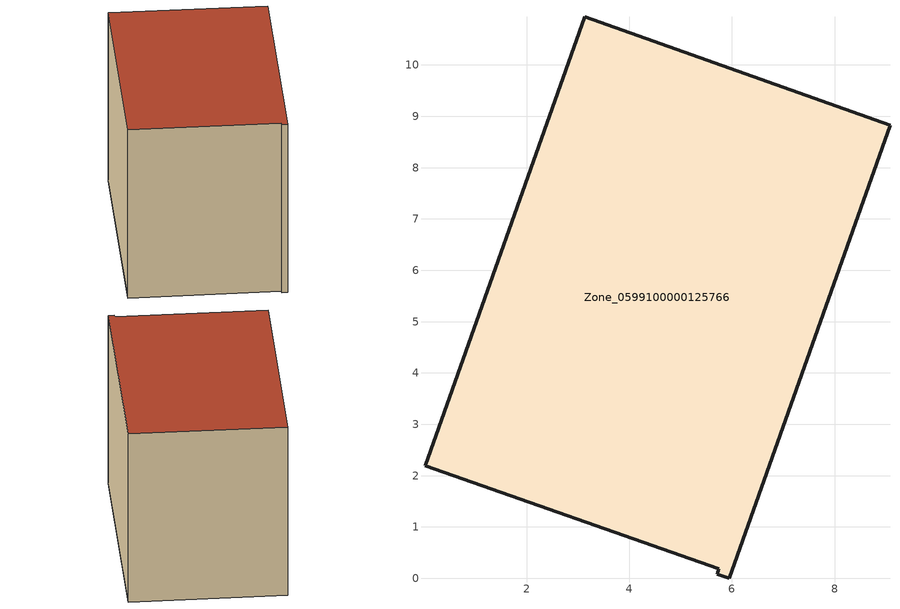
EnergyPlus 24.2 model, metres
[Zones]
Zone_0599100000125766
 floor ground (C_G): 0.03,2.2 3.13,10.94 9.08,8.83 5.95,0 5.71,0.08 5.75,0.19 z0.57
 wall outside (C_F): 9.08,8.83 3.13,10.94 0.03,2.2 5.75,0.19 5.71,0.08 5.95,0 9.08,8.83 z0.57:8.22
 roof outside (C_R): 3.13,10.94 0.03,2.2 5.75,0.19 5.71,0.08 5.95,0 9.08,8.83 z8.22
[BUILDING]
Pand.0599100000125766: North Axis=0; Terrain=City; Loads Convergence Tolerance Value=0.04; Temperature Convergence Tolerance Value=0.4; Solar Distribution=FullExterior; Maximum Number of Warmup Days=25; Minimum Number of Warmup Days=1
[Site:Location]
Rotterdam.The.Hague.AP_ZH_NLD Design_Conditions: Latitude=51.96; Longitude=4.45; Time Zone=1; Elevation=-4.5
[SITE:GROUNDTEMPERATURE:BUILDINGSURFACE]
18, 18, 18, 18, 18, 18, 18, 18, 18, 18, 18, 18
[MATERIAL] Thermal Absorptance=0.9; Solar Absorptance=0.7; Visible Absorptance=0.7
Name | Roughness | Thickness | Conductivity | Density | Specific Heat
G.TC.1965-1974 | MediumSmooth | 0.15 | 0.882353 | 540 | 1210
F.TC.1965-1974 | Rough | 0.3 | 0.697674 | 1920 | 840
R.TC.1965-1974 | MediumRough | 0.2 | 0.232558 | 1500 | 1000
[CONSTRUCTION]
C_G: G.TC.1965-1974
C_F: F.TC.1965-1974
C_R: R.TC.1965-1974
[ZONE]
Zone_0599100000125766: Type=1; Multiplier=1; Ceiling Height=Autocalculate; Volume=Autocalculate; Floor Area=autocalculate; Part of Total Floor Area=Yes
[ZONEINFILTRATION:DESIGNFLOWRATE]
Infil_Zone_0599100000125766: Zone or ZoneList or Space or SpaceList=Zone_0599100000125766; Schedule=AlwaysOn; Design Flow Rate Calculation Method=Flow/Area; Flow Rate per Floor Area=0.003; Constant Term Coefficient=1; Temperature Term Coefficient=0; Velocity Term Coefficient=0; Velocity Squared Term Coefficient=0
[HVACTEMPLATE:ZONE:IDEALLOADSAIRSYSTEM]
Zone_0599100000125766: Maximum Heating Supply Air Temperature=50; Minimum Cooling Supply Air Temperature=13; Maximum Heating Supply Air Humidity Ratio=0.0156; Minimum Cooling Supply Air Humidity Ratio=0.0077; Heating Limit=NoLimit; Cooling Limit=NoLimit; Dehumidification Control Type=ConstantSensibleHeatRatio; Cooling Sensible Heat Ratio=0.7; Dehumidification Setpoint=60; Humidification Control Type=None; Humidification Setpoint=30; Outdoor Air Method=None; Outdoor Air Flow Rate per Person=0.00944; Outdoor Air Flow Rate per Zone Floor Area=0; Outdoor Air Flow Rate per Zone=0; Demand Controlled Ventilation Type=None; Outdoor Air Economizer Type=NoEconomizer; Heat Recovery Type=None; Sensible Heat Recovery Effectiveness=0.7; Latent Heat Recovery Effectiveness=0.65
[ZONECONTROL:THERMOSTAT]
ThermostatControl_Zone_0599100000125766: Zone or ZoneList=Zone_0599100000125766; Control Type Schedule=DualSetpointControlType; Control 1=Thermostat_Zone_0599100000125766; Temperature Difference Between Cutout And Setpoint=0
[THERMOSTATSETPOINT:DUALSETPOINT]
Thermostat_Zone_0599100000125766: Heating Setpoint Temperature Schedule=HeatingSetpoint_Zone_0599100000125766; Cooling Setpoint Temperature Schedule=CoolingSetpoint_Zone_0599100000125766
[SCHEDULE:COMPACT]
HeatingSetpoint_Zone_0599100000125766: Through: 12/31, For: AllDays, Until: 24:00, 21
CoolingSetpoint_Zone_0599100000125766: Through: 12/31, For: AllDays, Until: 24:00, 24
DualSetpointControlType: Through: 12/31, For: AllDays, Until: 24:00, 4
AlwaysOn: Through: 12/31, For: AllDays, Until: 24:00, 1
